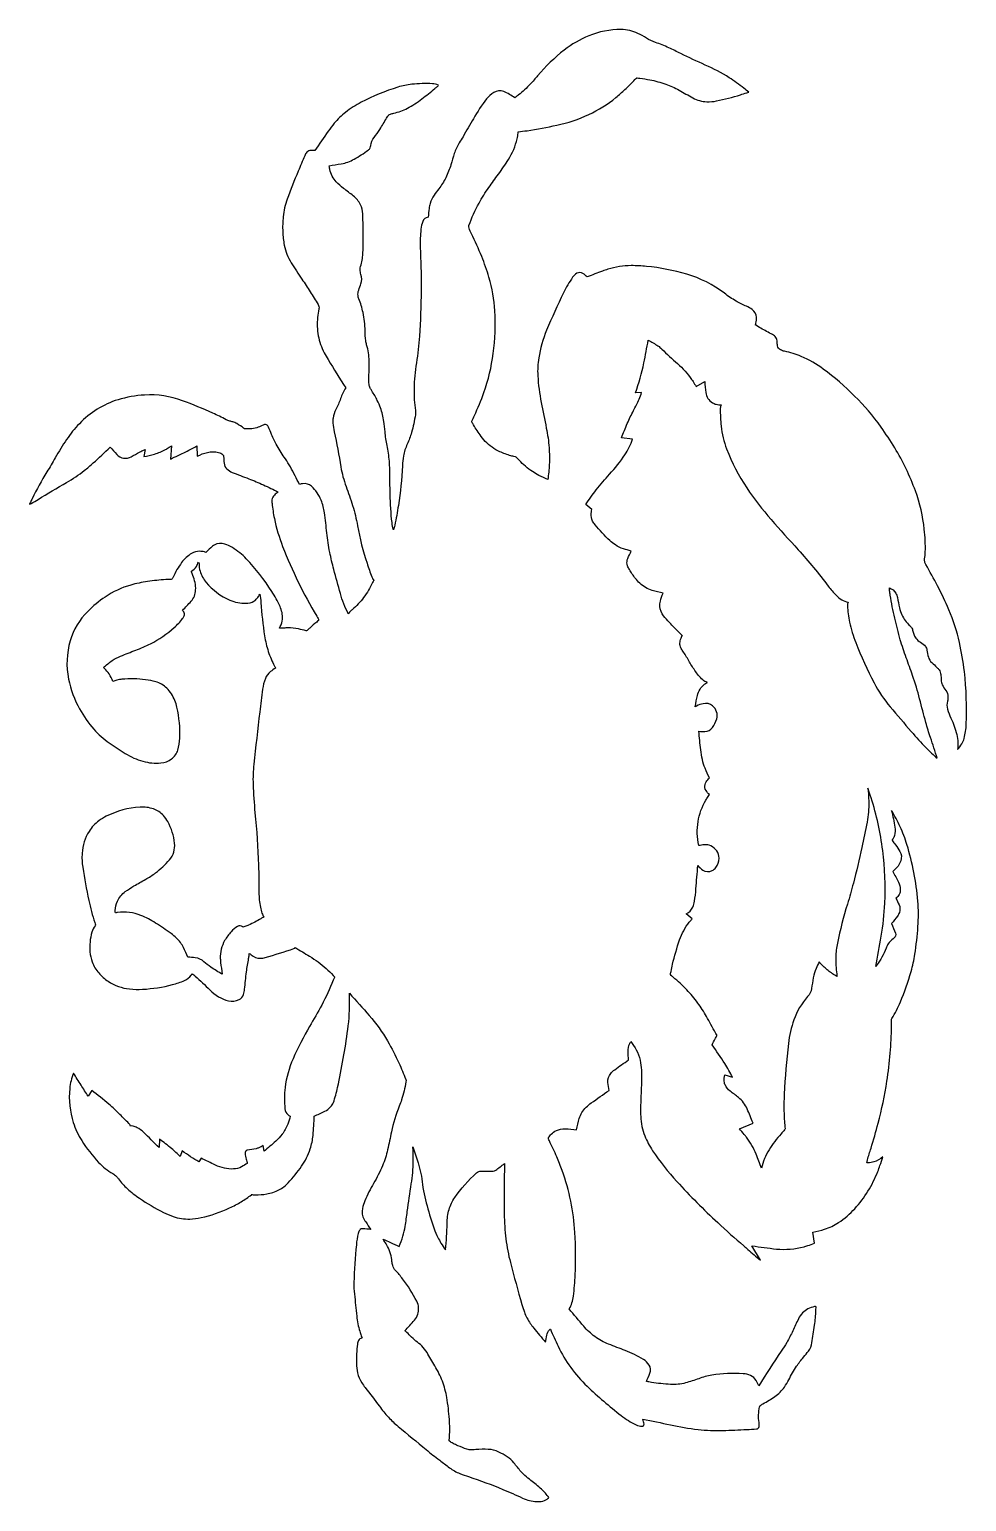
# Model space of a CAD drawing. Extents: x 1.5 to 14.2, y 1.7 to 21.7.
import ezdxf

# ---------------------------------------------------------------- set-up
doc = ezdxf.new("R2010")
doc.units = 0
doc.layers.add('SLOTS', color=30, linetype='CONTINUOUS')

msp = doc.modelspace()

# ---------------------------------------------------------------- linework, layer by layer
at = {"layer": 'SLOTS'}
msp.add_lwpolyline([(3.846, 14.629, 0.136434), (3.831, 14.637, 0.032301), (3.762, 14.644, 0.154814), (3.655, 14.616, 0.090613), (3.519, 14.49, 0.027629), (3.456, 14.395, 0.025226), (3.398, 14.284, -0.031335), (3.391, 14.271, -0.259796), (3.377, 14.263, 0.021219), (3.306, 14.261, 0.014428), (3.055, 14.233, 0.034305), (2.828, 14.185, 0.079984), (2.48, 14.023, 0.045972), (2.244, 13.828, 0.127005), (2.005, 13.428, 0.122482), (1.983, 12.909, 0.076284), (2.133, 12.502, 0.053259), (2.326, 12.227, 0.063846), (2.536, 12.042, 0.006751), (2.752, 11.899, 0.075357), (2.994, 11.791, 0.087535), (3.238, 11.768, 0.141778), (3.382, 11.823, 0.157947), (3.468, 11.944, 0.065699), (3.495, 12.104, 0.064835), (3.456, 12.525, 0.086243), (3.381, 12.707, 0.058817), (3.318, 12.785, 0.12253), (3.167, 12.872, 0.040395), (3.03, 12.9, 0.052019), (2.709, 12.906, 0.042699), (2.639, 12.894, 0.051533), (2.584, 12.873, 0.079692), (2.534, 12.978, 0.048949), (2.471, 13.052, 0.000298), (2.465, 13.058, -0.000099), (2.459, 13.064, -0.046484), (2.575, 13.159, -0.053673), (2.69, 13.22, -0.00548), (2.896, 13.301, 0.026856), (3.098, 13.389, 0.065554), (3.419, 13.608, 0.051002), (3.533, 13.733, 0.0637), (3.553, 13.768, 0.238725), (3.548, 13.822, 0.037606), (3.541, 13.831, 0.027731), (3.531, 13.842, 0.00971), (3.648, 13.966, 0.175645), (3.71, 14.118, 0.116889), (3.67, 14.317, -0.056307), (3.655, 14.365, -0.021726), (3.654, 14.369, -0.01332), (3.654, 14.375, 0.133486), (3.72, 14.439, 0.042949), (3.747, 14.496, -0.183685), (3.756, 14.473, 0.08069), (3.77, 14.375, 0.095206), (3.853, 14.222, 0.120677), (4.174, 13.982, 0.102943), (4.392, 13.938, 0.125341), (4.502, 13.967, 0.100987), (4.542, 14.002, 0.02768), (4.584, 14.062, -0.025592), (4.597, 13.949, 0.024359), (4.646, 13.494, 0.040254), (4.697, 13.283, 0.040592), (4.781, 13.085, 0.002393), (4.789, 13.07, -0.000798), (4.796, 13.056, 0.038202), (4.726, 13.009, 0.13517), (4.657, 12.917, 0.059023), (4.619, 12.77, 0.005773), (4.58, 12.462, 0.000743), (4.5, 11.75, 0.036826), (4.49, 11.478, 0.015387), (4.516, 11.093, -0.015367), (4.564, 10.379, -0.01101), (4.57, 10.007, 0.051731), (4.589, 9.808, 0.034657), (4.611, 9.727, 0.050339), (4.636, 9.674, 0.043728), (4.595, 9.653, -0.042544), (4.43, 9.566, -0.01599), (4.38, 9.547, -0.02708), (4.35, 9.539), (4.352, 9.544, 0.313564), (4.279, 9.547, 0.065526), (4.193, 9.476, 0.058835), (4.104, 9.355, 0.137208), (4.045, 9.114, 0.02407), (4.049, 9.058, 0.008485), (4.072, 8.899, -0.025366), (3.917, 8.993, -0.038281), (3.823, 9.068, 0.156202), (3.705, 9.123, 0.037523), (3.605, 9.128, 0.011573), (3.544, 9.261, 0.088787), (3.449, 9.39, 0.0353), (3.376, 9.451, 0.013151), (3.164, 9.594, 0.042903), (2.967, 9.697, 0.136102), (2.649, 9.737, 0.011601), (2.638, 9.735, 0.007052), (2.62, 9.731, -0.120827), (2.616, 9.764, -0.073375), (2.648, 9.889, -0.138434), (2.754, 10.021, -0.025805), (2.872, 10.097, 0.000272), (3.031, 10.188, 0.030986), (3.165, 10.276, 0.051433), (3.355, 10.452, 0.111247), (3.413, 10.558, 0.095475), (3.424, 10.677, 0.101648), (3.331, 10.971, 0.052804), (3.272, 11.055, 0.134692), (3.137, 11.144, 0.094839), (2.954, 11.168, 0.101296), (2.496, 11.045, 0.041009), (2.395, 10.983, 0.097004), (2.262, 10.839, 0.124348), (2.167, 10.542, 0.051811), (2.176, 10.351, 0.017016), (2.258, 9.902, 0.024751), (2.34, 9.599, -0.022078), (2.348, 9.571, -0.222305), (2.345, 9.557, 0.092699), (2.3, 9.469, 0.091583), (2.274, 9.202, 0.064581), (2.304, 9.066, 0.095746), (2.394, 8.915, 0.063546), (2.522, 8.803, 0.122424), (2.811, 8.698, 0.03969), (2.989, 8.694, 0.050811), (3.394, 8.757, 0.032593), (3.559, 8.813, 0.139774), (3.651, 8.885, 0.025857), (3.656, 8.893, 0.021556), (3.662, 8.904, -0.069419), (3.705, 8.874, -0.013201), (3.902, 8.684, 0.137699), (4.157, 8.537, 0.178763), (4.299, 8.553, 0.202201), (4.361, 8.624, 0.055159), (4.375, 8.693, -0.009387), (4.401, 8.93, -0.012138), (4.43, 9.112, 0.023036), (4.436, 9.161, 0.053331), (4.436, 9.182, -0.069096), (4.464, 9.163, 0.189019), (4.59, 9.115, 0.069027), (4.655, 9.124, 0.01108), (5.046, 9.248, 0.09564), (5.056, 9.254, 0.138187), (5.06, 9.26, -0.008507), (5.258, 9.143, -0.044675), (5.481, 8.976, -0.011883), (5.58, 8.882, -0.071505), (5.594, 8.864, -0.244555), (5.594, 8.854, 0.021154), (5.578, 8.816, -0.03356), (5.422, 8.48, -0.004611), (5.258, 8.19, 0.02549), (5.034, 7.749, 0.073591), (4.924, 7.357, 0.059832), (4.923, 7.07, 0.191874), (4.966, 6.989, 0.030303), (4.978, 6.98, 0.02237), (4.996, 6.97, -0.019589), (4.96, 6.86, -0.077117), (4.885, 6.725, -0.043516), (4.797, 6.63, -0.008652), (4.639, 6.492), (4.625, 6.57, -0.038095), (4.57, 6.541, -0.05705), (4.531, 6.528, -0.008228), (4.412, 6.507, 0.241942), (4.387, 6.488, 0.139317), (4.382, 6.466, 0.037487), (4.396, 6.384, 0.00275), (4.404, 6.356, -0.000917), (4.411, 6.328, -0.025456), (4.334, 6.282, -0.112007), (4.224, 6.252, -0.061519), (4.1, 6.263, -0.059891), (3.979, 6.304, -0.004158), (3.881, 6.352, 0.007616), (3.783, 6.399), (3.755, 6.349, -0.014756), (3.642, 6.418, -0.013842), (3.526, 6.499), (3.498, 6.42, 0.041573), (3.383, 6.53, 0.012777), (3.22, 6.656), (3.212, 6.542, -0.000074), (3.002, 6.752, 0.080828), (2.917, 6.813, 0.054213), (2.859, 6.835, 0.105852), (2.826, 6.836, 0.098028), (2.802, 6.871, -0.005296), (2.682, 6.992, 0.022484), (2.532, 7.132, 0.015497), (2.299, 7.319), (2.249, 7.241, -0.001738), (2.153, 7.391, -0.001599), (2.05, 7.555, 0.071406), (1.999, 7.345, 0.100452), (2.048, 6.882, 0.065446), (2.162, 6.637, 0.047157), (2.392, 6.342, 0.073398), (2.583, 6.19, -0.068555), (2.632, 6.153, -0.03624), (2.661, 6.118, 0.052019), (2.783, 5.983, 0.034171), (2.947, 5.855, 0.03167), (3.272, 5.663, 0.034215), (3.406, 5.606, 0.090609), (3.63, 5.572, 0.049711), (3.784, 5.591, 0.051581), (4.172, 5.724, 0.02748), (4.33, 5.808, 0.029381), (4.467, 5.902), (4.465, 5.907, 0.047748), (4.52, 5.901, 0.04465), (4.675, 5.913, 0.07793), (4.842, 5.969, 0.086919), (4.967, 6.065, 0.031447), (5.149, 6.289, 0.076435), (5.267, 6.524, 0.055039), (5.305, 6.709, 0.015025), (5.321, 6.97, 0.016736), (5.464, 7.036, 0.083155), (5.543, 7.095, 0.104814), (5.581, 7.155, 0.034351), (5.639, 7.359, 0.019914), (5.777, 8.147, 0.03797), (5.801, 8.566, 0.00117), (5.8, 8.602, -0.00112), (5.799, 8.639, -0.004956), (6.069, 8.336, -0.047459), (6.317, 7.991, -0.024589), (6.471, 7.693, -0.018621), (6.564, 7.469, -0.131452), (6.567, 7.435, -0.036576), (6.508, 7.192, -0.017376), (6.477, 7.106, 0.043995), (6.37, 6.756, -0.001882), (6.318, 6.514, -0.049064), (6.247, 6.295, -0.027385), (6.128, 6.057, 0.02731), (6.008, 5.819, 0.050437), (5.975, 5.715, 0.186155), (5.998, 5.567, 0.016997), (6.02, 5.533, 0.00539), (6.092, 5.429, 0.008575), (5.98, 5.441, 0.267437), (5.939, 5.423, 0.099237), (5.918, 5.376, 0.03249), (5.893, 5.222, 0.016472), (5.86, 4.708, 0.035612), (5.867, 4.551, -0.004374), (5.898, 4.253, 0.052563), (5.939, 4.047, 0.00685), (5.949, 4.017, 0.003331), (5.97, 3.957, 0.050267), (5.94, 3.943, 0.154111), (5.922, 3.923, 0.078498), (5.908, 3.873, 0.0336), (5.895, 3.61, 0.049905), (5.91, 3.483, 0.085659), (5.966, 3.348, 0.030791), (6.012, 3.283, -0.015244), (6.206, 3.029, 0.031185), (6.328, 2.879, 0.033349), (6.46, 2.755, 0.000743), (6.843, 2.439, 0.008854), (7.025, 2.295, 0.003399), (7.159, 2.194, 0.062927), (7.3, 2.114, 0.018116), (7.417, 2.072, -0.019653), (7.883, 1.899, -0.009589), (8.152, 1.781, 0.095858), (8.344, 1.734, 0.039014), (8.406, 1.736, 0.134365), (8.486, 1.768, 0.018525), (8.494, 1.774, 0.008741), (8.51, 1.788, 0.039853), (8.407, 1.902, 0.032945), (8.264, 2.021, -0.027092), (8.184, 2.086, -0.034493), (8.128, 2.143, -0.001763), (8.033, 2.259, 0.065005), (7.944, 2.341, 0.049263), (7.828, 2.407, 0.089023), (7.686, 2.443, 0.047088), (7.517, 2.439, -0.056099), (7.426, 2.438, -0.059109), (7.395, 2.445, -0.01427), (7.272, 2.493, -0.027286), (7.208, 2.523, -0.033067), (7.159, 2.555, -0.272401), (7.154, 2.567, 0.018934), (7.159, 2.616, 0.031118), (7.157, 2.85, 0.024263), (7.122, 3.147, 0.049105), (7.062, 3.368, 0.048304), (6.959, 3.577, -0.011313), (6.853, 3.758, 0.079216), (6.782, 3.848, 0.020866), (6.703, 3.915, -0.03708), (6.625, 3.985, 0.016252), (6.566, 4.044, 0.081925), (6.552, 4.053, 0.005927), (6.682, 4.199, 0.195773), (6.739, 4.368, 0.107319), (6.715, 4.455, 0.039324), (6.522, 4.76, 0.032371), (6.426, 4.871, -0.125422), (6.387, 4.94, -0.048283), (6.377, 4.993, 0.102268), (6.317, 5.201, 0.01858), (6.298, 5.233, 0.008799), (6.256, 5.298, -0.009396), (6.355, 5.255, -0.007583), (6.477, 5.198, 0.013235), (6.525, 5.341, 0.033258), (6.556, 5.472, 0.009392), (6.585, 5.674, -0.008884), (6.64, 6.05, 0.038015), (6.666, 6.358, 0.014795), (6.662, 6.553, -0.010767), (6.733, 6.335, -0.0449), (6.792, 6.042, 0.032824), (6.822, 5.874, 0.016485), (6.914, 5.548, 0.005649), (6.949, 5.441, 0.036619), (7, 5.321, 0.018069), (7.043, 5.246, 0.014516), (7.102, 5.155, 0.031565), (7.126, 5.512, -0.066019), (7.153, 5.702, -0.086999), (7.229, 5.863, -0.054087), (7.526, 6.199, -0.182678), (7.589, 6.224, -0.01368), (7.736, 6.222, 0.069436), (7.771, 6.226, 0.12209), (7.789, 6.235, -0.019096), (7.845, 6.281, -0.018054), (7.908, 6.325, 0.013429), (7.901, 5.645, 0.026449), (7.925, 5.301, 0.033267), (7.986, 4.981, 0.004848), (8.142, 4.409, 0.023059), (8.176, 4.307, 0.057396), (8.255, 4.155, 0.022521), (8.303, 4.091, 0.00706), (8.464, 3.899, -0.003783), (8.48, 3.993, -0.156784), (8.519, 4.069, -0.015813), (8.524, 4.074, 0.005271), (8.529, 4.078, 0.011422), (8.633, 3.844, 0.046079), (8.806, 3.555, 0.045194), (9.028, 3.301, 0.024928), (9.49, 2.902, 0.054931), (9.695, 2.776, 0.104708), (9.776, 2.756, 0.464211), (9.801, 2.785, 0.05682), (9.784, 2.851, -0.00887), (10.159, 2.776, 0.025281), (10.535, 2.713, 0.037225), (10.873, 2.699, 0.003706), (11.197, 2.713, 0.001455), (11.33, 2.72, 0.361629), (11.366, 2.753, 0.073481), (11.365, 2.807, -0.096478), (11.371, 3.02, -0.042404), (11.375, 3.033, -0.132267), (11.378, 3.036, -0.04208), (11.417, 3.062, 0.030819), (11.579, 3.161, 0.087548), (11.708, 3.29, 0.033579), (11.768, 3.389, -0.025636), (11.874, 3.571, -0.034051), (11.97, 3.697, 0.019759), (12.035, 3.779, 0.12186), (12.082, 3.892, 0.000103), (12.118, 4.128, 0.030503), (12.136, 4.333, -0.021932), (12.138, 4.364, -0.040801), (12.142, 4.381, 0.116163), (12.118, 4.382, 0.065693), (12.027, 4.35, 0.086523), (11.956, 4.297, 0.077073), (11.899, 4.215, 0.005238), (11.822, 4.053, -0.024942), (11.74, 3.895, -0.016596), (11.665, 3.777, 0.01137), (11.361, 3.307, 0.029156), (11.323, 3.38, 0.15458), (11.25, 3.446, 0.091316), (11.147, 3.471, 0.053755), (10.724, 3.451, 0.052507), (10.544, 3.403, -0.027638), (10.366, 3.346, -0.078255), (10.161, 3.325, -0.025171), (9.902, 3.353, -0.001557), (9.868, 3.359, 0.000519), (9.834, 3.364, 0.005035), (9.881, 3.478, 0.240881), (9.87, 3.588, 0.115126), (9.792, 3.665, 0.045826), (9.547, 3.785, -0.000819), (9.32, 3.872, -0.070788), (9.133, 3.975, -0.050493), (8.982, 4.116, -0.012049), (8.785, 4.352, 0.103516), (8.843, 4.522, 0.019488), (8.866, 4.815, 0.024821), (8.862, 5.388, 0.071327), (8.69, 6.231, 0.016498), (8.617, 6.417, 0.013736), (8.515, 6.635, 0.002712), (8.504, 6.657, -0.274103), (8.505, 6.679, -0.03454), (8.541, 6.725, -0.109596), (8.61, 6.774, -0.104608), (8.73, 6.797, -0.033359), (8.885, 6.784, -0.019697), (8.922, 6.938, -0.133349), (9.015, 7.091, -0.033222), (9.084, 7.149, -0.010121), (9.328, 7.319, -0.030574), (9.311, 7.429, -0.204118), (9.349, 7.55, -0.052544), (9.403, 7.6, -0.01656), (9.592, 7.733, -0.009232), (9.585, 7.847, -0.119494), (9.607, 7.958, -0.013136), (9.612, 7.968, -0.008579), (9.62, 7.983, -0.045581), (9.696, 7.871, -0.079819), (9.747, 7.729, -0.055271), (9.768, 7.46, -0.002684), (9.757, 7.176, 0.019966), (9.756, 6.966, 0.086339), (9.812, 6.702, 0.053571), (9.918, 6.501, 0.036243), (10.248, 6.082, 0.021055), (10.803, 5.523, 0.009208), (11.156, 5.208, 0.001159), (11.211, 5.16, 0.000379), (11.382, 5.015), (11.268, 5.208, 0.013156), (11.6, 5.165, 0.091103), (11.975, 5.196, 0.014476), (12.025, 5.211, 0.007717), (12.117, 5.243), (12.095, 5.393, 0.017256), (12.255, 5.434, 0.07718), (12.445, 5.524, 0.059369), (12.664, 5.713, 0.091717), (12.977, 6.217, 0.011402), (13.007, 6.3, 0.008423), (13.044, 6.415, -0.109251), (12.923, 6.349, -0.054999), (12.847, 6.336, -0.004774), (12.839, 6.335, 0.001591), (12.83, 6.335, -0.08176), (12.836, 6.376, 0.000712), (12.885, 6.534, 0.010819), (12.982, 6.874, 0.025458), (13.101, 7.444, 0.017764), (13.146, 7.824, 0.018733), (13.163, 8.187, -0.003822), (13.164, 8.276, -0.128736), (13.17, 8.297, 0.033125), (13.284, 8.521, 0.031876), (13.43, 8.936, 0.031083), (13.481, 9.17, 0.019724), (13.523, 9.545, 0.039346), (13.521, 9.893, 0.052621), (13.374, 10.659, 0.037141), (13.28, 10.902, 0.019289), (13.165, 11.121, -0.010956), (13.21, 10.896, -0.108612), (13.205, 10.784, -0.058269), (13.195, 10.758, -0.042273), (13.174, 10.727, 0.363384), (13.175, 10.709, -0.019814), (13.218, 10.656, -0.034905), (13.278, 10.566, -0.209782), (13.29, 10.441, -0.08211), (13.252, 10.368, -0.064321), (13.18, 10.294, -0.021348), (13.258, 10.149, -0.106171), (13.283, 10.049, -0.126639), (13.269, 9.983, -0.121107), (13.223, 9.93, -0.02293), (13.266, 9.842, -0.192858), (13.27, 9.736, -0.066081), (13.245, 9.689, -0.026989), (13.165, 9.587, 0.009869), (13.219, 9.455, -0.192729), (13.219, 9.418, -0.15476), (13.187, 9.378, 0.093148), (13.119, 9.31, 0.058354), (13.089, 9.252, -0.061702), (12.963, 9.019, 0.000013), (12.957, 9.011, -0.000004), (12.951, 9.002, 0.003603), (13.024, 9.414, 0.029746), (13.073, 9.863, 0.044393), (13.044, 10.579, 0.043414), (12.887, 11.295, 0.001649), (12.879, 11.319, 0.000366), (12.844, 11.428, -0.015067), (12.854, 11.236, -0.050971), (12.831, 10.966, -0.007433), (12.761, 10.621, -0.009403), (12.645, 10.134, -0.011289), (12.565, 9.851, 0.023259), (12.428, 9.321, 0.045657), (12.407, 9.132, 0.037866), (12.419, 8.902, 0.001059), (12.421, 8.884, -0.000353), (12.424, 8.866, -0.042055), (12.302, 8.948, -0.042143), (12.196, 9.049, -0.001558), (12.188, 9.057, 0.000519), (12.181, 9.066, 0.016173), (12.138, 8.977, 0.062616), (12.101, 8.851, 0.001859), (12.077, 8.705, -0.144295), (12.024, 8.594, 0.098608), (11.837, 8.278, 0.055311), (11.763, 7.958, 0.017597), (11.706, 7.268, 0.017105), (11.703, 7.008, 0.018869), (11.709, 6.903, -0.007455), (11.717, 6.798, -0.209048), (11.711, 6.782, 0.00719), (11.664, 6.73, 0.041078), (11.501, 6.514, 0.085433), (11.396, 6.262, 0.016349), (11.325, 6.453, 0.066454), (11.192, 6.685, 0.012789), (11.163, 6.722, 0.005896), (11.097, 6.797), (11.282, 6.876, 0.005245), (11.203, 7.068, 0.126165), (11.086, 7.223, 0.009427), (10.971, 7.31, -0.122019), (10.906, 7.389, -0.098195), (10.892, 7.443, -0.061118), (10.897, 7.532), (11.004, 7.498, 0.021409), (10.898, 7.684, 0.014797), (10.726, 7.94, -0.009256), (10.768, 8.021, 0.036609), (10.789, 8.065, 0.256542), (10.787, 8.08, -0.03434), (10.772, 8.102, -0.000042), (10.649, 8.324, 0.03034), (10.532, 8.507, 0.032837), (10.382, 8.686, 0.030483), (10.198, 8.858, -0.000946), (10.17, 8.881, -0.336585), (10.163, 8.912, 0.06404), (10.17, 8.936, -0.016111), (10.189, 9.033, -0.0267), (10.285, 9.364, -0.081759), (10.416, 9.605, -0.003489), (10.426, 9.617, -0.001188), (10.455, 9.652), (10.376, 9.717, 0.166225), (10.464, 9.811, 0.066425), (10.487, 9.889, 0.02035), (10.507, 10.059, -0.004436), (10.533, 10.375, 0.076324), (10.6, 10.314, 0.265147), (10.725, 10.306, 0.11146), (10.778, 10.347, 0.176677), (10.821, 10.474, 0.142213), (10.79, 10.573, 0.138196), (10.709, 10.642, 0.133189), (10.621, 10.657, 0.021052), (10.544, 10.646, -0.091616), (10.536, 10.971, -0.095821), (10.642, 11.264, -0.008404), (10.656, 11.286, -0.003484), (10.69, 11.338, -0.041095), (10.644, 11.393, -0.232118), (10.63, 11.476, -0.072891), (10.646, 11.51, -0.038643), (10.69, 11.567, -0.017582), (10.631, 11.696, -0.046203), (10.595, 11.814, -0.021018), (10.572, 11.948, -0.01112), (10.547, 12.201, 0.063195), (10.629, 12.195, 0.22094), (10.73, 12.249, 0.093393), (10.789, 12.366, 0.302897), (10.732, 12.545, 0.226207), (10.603, 12.574, 0.065281), (10.514, 12.542, 0.004354), (10.506, 12.537, -0.001451), (10.498, 12.533, -0.024982), (10.527, 12.687, -0.168591), (10.622, 12.837, -0.023234), (10.638, 12.849, -0.016398), (10.663, 12.863, -0.127658), (10.599, 12.898, -0.055367), (10.491, 13.025, -0.019825), (10.41, 13.157, 0.019608), (10.328, 13.289, -0.027313), (10.302, 13.333, -0.139407), (10.289, 13.395, -0.049922), (10.294, 13.429, -0.024682), (10.316, 13.495), (10.323, 13.495, -0.027081), (10.286, 13.53, 0.004308), (10.146, 13.677, -0.024293), (10.067, 13.767, -0.15377), (10.017, 13.896, -0.073735), (10.023, 13.966, -0.044707), (10.06, 14.076, -0.028954), (9.913, 14.111, -0.12036), (9.744, 14.211, -0.03271), (9.685, 14.276, -0.033837), (9.603, 14.396, -0.044721), (9.578, 14.448, -0.154109), (9.574, 14.527, -0.041743), (9.581, 14.547, -0.007978), (9.628, 14.647, -0.009192), (9.521, 14.678, -0.075178), (9.412, 14.73, -0.039214), (9.337, 14.79, -0.032801), (9.136, 15.004, -0.061506), (9.103, 15.055, -0.129457), (9.084, 15.158, -0.0174), (9.086, 15.174, -0.006336), (9.092, 15.214), (9.009, 15.278, -0.023564), (9.151, 15.478, -0.020625), (9.333, 15.691, 0.041331), (9.541, 15.956, 0.059312), (9.647, 16.167), (9.496, 16.188, -0.008724), (9.574, 16.38, -0.019748), (9.659, 16.557, 0.01616), (9.734, 16.711, 0.028945), (9.768, 16.801), (9.686, 16.796, 0.031498), (9.799, 17.204, 0.008258), (9.858, 17.512, -0.022934), (9.991, 17.435, -0.052661), (10.043, 17.392, 0.018181), (10.255, 17.194, -0.0638), (10.448, 16.978, -0.006988), (10.468, 16.949, -0.003145), (10.51, 16.883), (10.626, 16.952, 0.026281), (10.64, 16.8, 0.225104), (10.731, 16.663, 0.07478), (10.783, 16.641, 0.063511), (10.85, 16.633, 0.11816), (10.838, 16.587, 0.032782), (10.849, 16.344, 0.063472), (10.924, 16.035, 0.056115), (11.197, 15.505, 0.034164), (11.529, 15.075, 0.002448), (11.895, 14.666, -0.022481), (12.305, 14.169, 0.031427), (12.41, 14.046, 0.06897), (12.487, 13.986, 0.072842), (12.573, 13.952, 0.100026), (12.565, 13.906, 0.045494), (12.594, 13.682, 0.037202), (12.678, 13.404, 0.029321), (12.927, 12.856, 0.054412), (13.147, 12.53, 0.00126), (13.431, 12.196, 0.016316), (13.634, 11.974, 0.02363), (13.786, 11.832, 0.001033), (13.693, 12.114, -0.013859), (13.63, 12.318, -0.004612), (13.546, 12.639, 0.021622), (13.45, 12.957, 0.003934), (13.363, 13.199, -0.016949), (13.283, 13.443, -0.015263), (13.208, 13.736, -0.014484), (13.146, 14.048, -0.011737), (13.138, 14.106, -0.017099), (13.135, 14.146, -0.187412), (13.221, 14.077, -0.082727), (13.245, 14.015, -0.004361), (13.271, 13.878, 0.065233), (13.303, 13.781, 0.098825), (13.411, 13.636, -0.067183), (13.44, 13.601, -0.109155), (13.45, 13.574, 0.12596), (13.494, 13.466, 0.105317), (13.558, 13.408, -0.098116), (13.624, 13.352, -0.137521), (13.644, 13.303, 0.046425), (13.664, 13.206, 0.127411), (13.71, 13.133, 0.001081), (13.781, 13.066, -0.049498), (13.81, 13.033, -0.128611), (13.834, 12.969, -0.023976), (13.838, 12.898, 0.114962), (13.854, 12.83, 0.044364), (13.902, 12.753, -0.159457), (13.931, 12.667, -0.068547), (13.923, 12.608, 0.138848), (13.925, 12.498, 0.039936), (13.971, 12.379, -0.055555), (14.049, 12.154, -0.040512), (14.065, 12.044, -0.048113), (14.062, 11.95, 0.052553), (14.12, 12.029, 0.06508), (14.15, 12.102, 0.056995), (14.18, 12.296, 0.037906), (14.153, 13.01, 0.02658), (14.086, 13.406, 0.044434), (13.944, 13.851, 0.023644), (13.79, 14.173, 0.002739), (13.631, 14.465, -0.050914), (13.615, 14.503, -0.121849), (13.613, 14.541, 0.041328), (13.623, 14.635, 0.031735), (13.609, 14.943, 0.060484), (13.488, 15.464, 0.049759), (13.207, 16.05, 0.017775), (13.021, 16.332, 0.042381), (12.663, 16.754, 0.03622), (12.237, 17.12, 0.058954), (11.938, 17.292, 0.051068), (11.711, 17.362, -0.07084), (11.655, 17.382, -0.230052), (11.616, 17.435, -0.041321), (11.61, 17.49, 0.13698), (11.592, 17.548, 0.135916), (11.547, 17.589, -0.012341), (11.388, 17.675, -0.024921), (11.312, 17.723, 0.14466), (11.322, 17.742, 0.056789), (11.328, 17.824, 0.231861), (11.272, 17.929, 0.057135), (11.192, 17.973, -0.035851), (11.052, 18.043, -0.029159), (10.893, 18.15, 0.092181), (10.381, 18.409, 0.046207), (9.835, 18.515, 0.026539), (9.627, 18.525, 0.073162), (9.311, 18.476, 0.014198), (9.236, 18.451, 0.005148), (9.03, 18.372, 0.036889), (8.971, 18.418, 0.284473), (8.889, 18.421, 0.11356), (8.831, 18.368, 0.035895), (8.707, 18.155, 0.01518), (8.478, 17.648, 0.058723), (8.371, 17.271, 0.053905), (8.358, 17.03, 0.035086), (8.405, 16.664, 0.001575), (8.474, 16.319, -0.03428), (8.511, 16.05, -0.026289), (8.514, 15.824, -0.028635), (8.493, 15.618, 0.001804), (8.374, 15.676, -0.037521), (8.286, 15.727, -0.051886), (8.106, 15.881, 0.024171), (8.063, 15.922, 0.133891), (8.049, 15.929, -0.02492), (7.992, 15.942, -0.036012), (7.844, 15.997, -0.097794), (7.645, 16.138, -0.035327), (7.573, 16.227, -0.022172), (7.474, 16.38, -0.046702), (7.463, 16.404, -0.17686), (7.463, 16.411, -0.023073), (7.496, 16.489, 0.029235), (7.626, 16.8, 0.050409), (7.753, 17.331, 0.047438), (7.775, 17.91, 0.059302), (7.695, 18.367, 0.022414), (7.596, 18.649, 0.017827), (7.459, 18.957, -0.011187), (7.424, 19.034, -0.189874), (7.423, 19.07, -0.039894), (7.56, 19.375, -0.029287), (7.693, 19.587, -0.004213), (7.823, 19.767, 0.017852), (7.96, 19.968, 0.084789), (8.077, 20.248, 0.021729), (8.092, 20.327, 0.107288), (8.09, 20.344, 0.016422), (8.214, 20.359, 0.012504), (8.617, 20.433, 0.058266), (9.051, 20.578, 0.061509), (9.419, 20.809, 0.018376), (9.542, 20.917, 0.015826), (9.677, 21.053, -0.040538), (9.699, 21.073, -0.174361), (9.706, 21.075, -0.027167), (9.745, 21.072, -0.011719), (9.88, 21.05, -0.038201), (10.096, 20.991, -0.043172), (10.277, 20.909, 0.00354), (10.465, 20.805, 0.1134), (10.654, 20.752, 0.062667), (10.787, 20.763, 0.02501), (11.11, 20.846, -0.003197), (11.196, 20.873, -0.010082), (11.223, 20.88, 0.025456), (11.157, 20.937, 0.024296), (10.959, 21.078, 0.039642), (10.633, 21.251, -0.013858), (10.3, 21.407, 0.004765), (10.14, 21.485, 0.035959), (9.957, 21.557, -0.068794), (9.835, 21.615, 0.030177), (9.717, 21.681, 0.114526), (9.49, 21.734, 0.098049), (9.05, 21.647, 0.068239), (8.718, 21.454, 0.052159), (8.356, 21.104, -0.012291), (8.256, 20.992, -0.038674), (8.096, 20.844, -0.003021), (8.086, 20.836, -0.00076), (8.044, 20.804, 0.073598), (7.895, 20.89, 0.235597), (7.759, 20.877, 0.089523), (7.663, 20.791, 0.035638), (7.483, 20.522, -0.002927), (7.342, 20.277, -0.008487), (7.292, 20.194, 0.063905), (7.224, 20.048, 0.005466), (7.178, 19.897, -0.045398), (7.108, 19.72, -0.048244), (7.012, 19.569, 0.014537), (6.95, 19.484, 0.077791), (6.895, 19.369, 0.039251), (6.881, 19.302, 0.022773), (6.87, 19.183, 0.063816), (6.842, 19.176, 0.166697), (6.807, 19.146, 0.099893), (6.774, 19.05, 0.04145), (6.761, 18.807, 0.000789), (6.772, 18.448, -0.011493), (6.774, 18.186, -0.013335), (6.75, 17.568, -0.0225), (6.709, 17.203, 0.033891), (6.677, 16.854, 0.03969), (6.695, 16.555, -0.069801), (6.695, 16.5, -0.035259), (6.643, 16.258, -0.035986), (6.584, 16.1, 0.058657), (6.533, 15.94, 0.038581), (6.518, 15.806, -0.030548), (6.464, 15.267, -0.010914), (6.415, 14.998, -0.04767), (6.397, 14.938, -0.037549), (6.378, 15.034, -0.022658), (6.352, 15.418, -0.003787), (6.347, 15.755, 0.037161), (6.329, 15.979, 0.010313), (6.31, 16.08, -0.027424), (6.283, 16.269, 0.013619), (6.267, 16.409, 0.051508), (6.221, 16.592, 0.029837), (6.178, 16.693, 0.02187), (6.104, 16.824, -0.015583), (6.082, 16.862, -0.086083), (6.066, 16.911, -0.055223), (6.062, 17.022, 0.022283), (6.067, 17.229, 0.068673), (6.033, 17.45, -0.043952), (6.021, 17.505, -0.025318), (6.012, 17.64, 0.049276), (5.984, 17.889, 0.043551), (5.927, 18.073, -0.071261), (5.916, 18.12, -0.113413), (5.925, 18.194, 0.003516), (5.956, 18.28, 0.168085), (5.956, 18.406, -0.075048), (5.944, 18.472, -0.086532), (5.95, 18.515, 0.068228), (5.981, 18.687, 0.022912), (5.98, 19.228, 0.097553), (5.949, 19.353, 0.119061), (5.852, 19.473, 0.003794), (5.718, 19.575, -0.043098), (5.62, 19.663, -0.138346), (5.533, 19.83, -0.012325), (5.53, 19.847, -0.005799), (5.525, 19.883, 0.011802), (5.689, 19.909, 0.083897), (5.863, 19.972, 0.026587), (6.055, 20.095, 0.148659), (6.081, 20.128, 0.052685), (6.088, 20.157, -0.128857), (6.135, 20.268, 0.022403), (6.212, 20.377, 0.01674), (6.304, 20.53, -0.034121), (6.321, 20.557, -0.143959), (6.355, 20.583, -0.033342), (6.402, 20.597, 0.062103), (6.586, 20.664, 0.048157), (6.782, 20.79, 0.004088), (6.961, 20.933, -0.021114), (6.996, 20.959, 0.206393), (7.008, 20.978, 0.090492), (6.927, 20.997, 0.04027), (6.647, 20.989, 0.047639), (6.458, 20.95, 0.045454), (5.959, 20.744, 0.04497), (5.747, 20.608, 0.053066), (5.593, 20.459, 0.022307), (5.511, 20.351, 0.0012), (5.329, 20.089, 0.028078), (5.275, 20.091, 0.2185), (5.221, 20.066, 0.07728), (5.191, 20.018, -0.000486), (5.103, 19.808, 0.011564), (4.954, 19.428, 0.063096), (4.899, 19.189, 0.034488), (4.893, 18.985, 0.038717), (4.914, 18.804, 0.093129), (5.009, 18.565, 0.005208), (5.154, 18.341, -0.007356), (5.264, 18.17, 0.005761), (5.373, 17.999, -0.200375), (5.384, 17.937, 0.025682), (5.366, 17.822, 0.073697), (5.375, 17.573, 0.075447), (5.456, 17.342, 0.01569), (5.508, 17.251, 0.00361), (5.748, 16.864, 0.06261), (5.678, 16.718, -0.043852), (5.613, 16.569, 0.096817), (5.577, 16.455, 0.04736), (5.575, 16.387, 0.034353), (5.593, 16.267, -0.013105), (5.683, 15.791, 0.048221), (5.753, 15.526, -0.012418), (5.842, 15.266, -0.032249), (5.909, 14.991, 0.035967), (6.038, 14.482, 0.011989), (6.104, 14.296, 0.056085), (6.124, 14.259, 0.074343), (6.127, 14.255, -0.2018), (6.129, 14.251, -0.156401), (6.127, 14.244, 0.022097), (6.114, 14.219, -0.051175), (5.992, 14.017, -0.05327), (5.838, 13.851, 0.023602), (5.799, 13.815, 0.051703), (5.784, 13.796, -0.053877), (5.676, 14.071, -0.000525), (5.587, 14.398, -0.015528), (5.532, 14.63, -0.027484), (5.492, 14.894, 0.012364), (5.46, 15.167, 0.058203), (5.415, 15.338, 0.117438), (5.284, 15.527, 0.222053), (5.163, 15.563, 0.035743), (5.145, 15.559, 0.027616), (5.121, 15.551, 0.012752), (4.997, 15.79, 0.026823), (4.929, 15.899, -0.024507), (4.816, 16.079, -0.030853), (4.742, 16.231, 0.003733), (4.7, 16.332, 0.156522), (4.672, 16.364, 0.243341), (4.646, 16.366, -0.000289), (4.579, 16.337, -0.062689), (4.498, 16.314, -0.047972), (4.389, 16.307, -0.159218), (4.362, 16.316, 0.03655), (4.27, 16.379, 0.056406), (4.216, 16.402, 0.01351), (4.173, 16.413, -0.062941), (4.125, 16.432, 0.016442), (3.944, 16.521, 0.017695), (3.532, 16.69, 0.1039), (3.015, 16.767, 0.058982), (2.656, 16.703, 0.129211), (2.13, 16.378, 0.04217), (1.957, 16.163, 0.018549), (1.803, 15.915, -0.008152), (1.689, 15.722, 0.025041), (1.489, 15.358, -0.002543), (1.465, 15.309, -0.004835), (1.452, 15.283, 0.084371), (1.477, 15.293, -0.00499), (1.569, 15.35, -0.004138), (1.957, 15.579, 0.036365), (2.197, 15.742, 0.015582), (2.318, 15.844, 0.007801), (2.549, 16.059, -0.008599), (2.64, 15.959, 0.176889), (2.731, 15.909, 0.168426), (2.833, 15.928, -0.006465), (2.949, 15.992, -0.010766), (2.98, 16.008, -0.007829), (3.024, 16.028), (3.004, 15.931, 0.029126), (3.153, 15.966, 0.057476), (3.3, 16.027, 0.008478), (3.324, 16.041, 0.003571), (3.38, 16.076), (3.366, 15.898, 0.0093), (3.577, 15.997, 0.012704), (3.728, 16.076), (3.732, 15.936, -0.059622), (3.871, 15.988, -0.119909), (4.022, 15.988, -0.112931), (4.076, 15.961, -0.212579), (4.09, 15.932, 0.010355), (4.096, 15.841, 0.182649), (4.134, 15.763, 0.098832), (4.206, 15.717, 0.000049), (4.432, 15.63, -0.01414), (4.631, 15.547, -0.013626), (4.832, 15.449, 0.023823), (4.779, 15.408, 0.197475), (4.747, 15.343, 0.04381), (4.748, 15.293, 0.025051), (4.779, 15.09, 0.041332), (4.892, 14.709, 0.042662), (5.355, 13.763, -0.004016), (5.378, 13.723, -0.31556), (5.377, 13.705, -0.050672), (5.354, 13.683, 0.019693), (5.259, 13.602, 0.001872), (5.223, 13.568, -0.261372), (5.21, 13.565, 0.014903), (5.107, 13.589, 0.0555), (4.964, 13.603, 0.013427), (4.906, 13.601, -0.02461), (4.848, 13.6, -0.04654), (4.859, 13.623, 0.123164), (4.89, 13.723, 0.120129), (4.856, 13.895, 0.034997), (4.745, 14.1, 0.047139), (4.398, 14.543, 0.0694), (4.209, 14.694, 0.046859), (4.105, 14.743, 0.22755), (3.963, 14.729, 0.039188), (3.941, 14.713, 0.008661)], format="xyb", close=True, dxfattribs=at)

doc.saveas('drawing.dxf')
